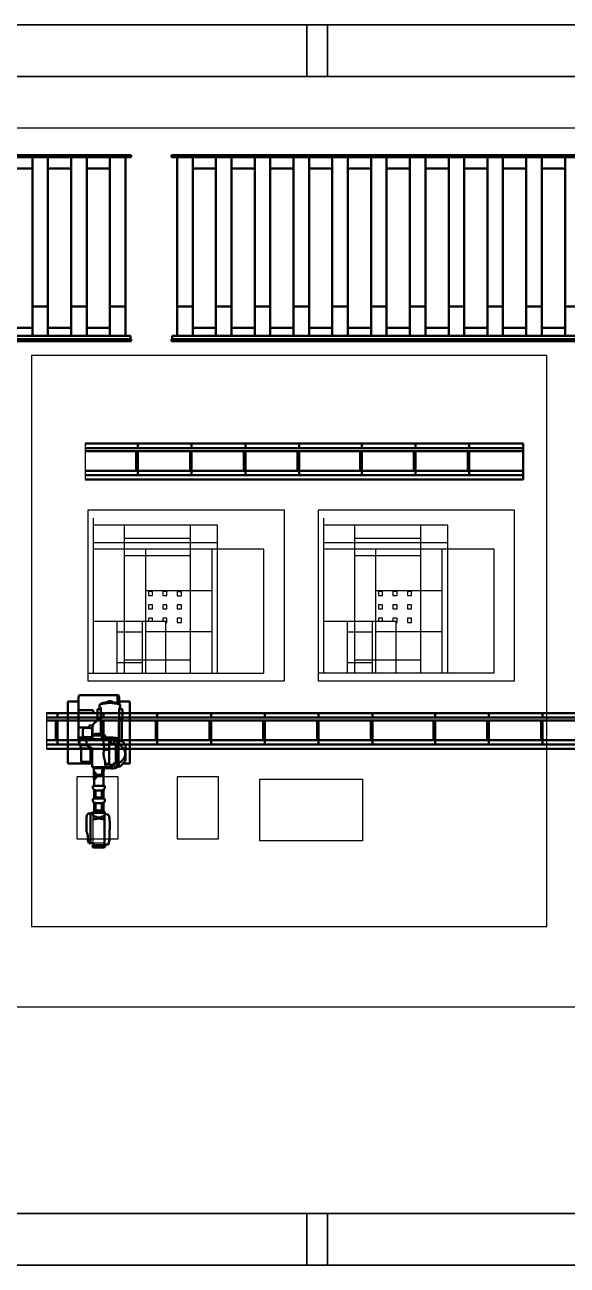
# Model space of a CAD drawing. Header units: millimetres. Extents: x 11 to 67028, y -2 to 23998.
# Drawn here: x 25172 to 35661, y -2 to 23998 of the extents above; entities that cross this region are included whole.
import ezdxf

# ---------------------------------------------------------------- set-up
doc = ezdxf.new("R2010")
doc.units = ezdxf.units.MM
doc.layers.add('cu', color=7, linetype='Continuous', lineweight=35)
doc.layers.add('图层1', color=2, linetype='Continuous', lineweight=35)

msp = doc.modelspace()

# ---------------------------------------------------------------- linework, layer by layer
at = {"color": 7, "linetype": 'Continuous', "lineweight": 50}
for p, q in [((27229, 21477), (19209, 21477)), ((27229, 21437), (19209, 21437)), ((25319, 21436), (25319, 18596)), ((25619, 18596), (25619, 21436)), ((26069, 21436), (26069, 18596)), ((26369, 18596), (26369, 21436)), ((26819, 21436), (26819, 18596)), ((27119, 18596), (27119, 21436)), ((27229, 21437), (27229, 21477)), ((36029, 21477), (28009, 21477)), ((28009, 21477), (28009, 21437)), ((36029, 21437), (28009, 21437)), ((28119, 21436), (28119, 18596)), ((28419, 18596), (28419, 21436)), ((28869, 21436), (28869, 18596)), ((29169, 18596), (29169, 21436)), ((29619, 21436), (29619, 18596)), ((29919, 18596), (29919, 21436)), ((30369, 21436), (30369, 18596)), ((30669, 18596), (30669, 21436)), ((31119, 21436), (31119, 18596)), ((31419, 18596), (31419, 21436)), ((31869, 21436), (31869, 18596)), ((32169, 18596), (32169, 21436)), ((32619, 21436), (32619, 18596)), ((32919, 18596), (32919, 21436)), ((33369, 21436), (33369, 18596)), ((33669, 18596), (33669, 21436)), ((34119, 21436), (34119, 18596)), ((34419, 18596), (34419, 21436)), ((34869, 21436), (34869, 18596)), ((35169, 18596), (35169, 21436)), ((35619, 21436), (35619, 18596)), ((25319, 21217), (24869, 21217)), ((26069, 21217), (25619, 21217)), ((26819, 21217), (26369, 21217)), ((28869, 21217), (28419, 21217)), ((29619, 21217), (29169, 21217)), ((30369, 21217), (29919, 21217)), ((31119, 21217), (30669, 21217)), ((31869, 21217), (31419, 21217)), ((32619, 21217), (32169, 21217)), ((33369, 21217), (32919, 21217)), ((34119, 21217), (33669, 21217)), ((34869, 21217), (34419, 21217)), ((35619, 21217), (35169, 21217)), ((25319, 18591), (25319, 18546)), ((25319, 18546), (25319, 18006)), ((25319, 18546), (25619, 18546)), ((25619, 18546), (25619, 18591)), ((25619, 18006), (25619, 18546)), ((26069, 18591), (26069, 18546)), ((26069, 18546), (26069, 18006)), ((26069, 18546), (26369, 18546)), ((26369, 18546), (26369, 18591)), ((26369, 18006), (26369, 18546)), ((26819, 18591), (26819, 18546)), ((26819, 18546), (26819, 18006)), ((26819, 18546), (27119, 18546)), ((27119, 18546), (27119, 18591)), ((27119, 18006), (27119, 18546)), ((28119, 18591), (28119, 18546)), ((28119, 18546), (28119, 18006)), ((28119, 18546), (28419, 18546)), ((28419, 18546), (28419, 18591)), ((28419, 18006), (28419, 18546)), ((28869, 18591), (28869, 18546)), ((28869, 18546), (28869, 18006)), ((28869, 18546), (29169, 18546)), ((29169, 18546), (29169, 18591)), ((29169, 18006), (29169, 18546)), ((29619, 18591), (29619, 18546)), ((29619, 18546), (29619, 18006)), ((29619, 18546), (29919, 18546)), ((29919, 18546), (29919, 18591)), ((29919, 18006), (29919, 18546)), ((30369, 18591), (30369, 18546)), ((30369, 18546), (30369, 18006)), ((30369, 18546), (30669, 18546)), ((30669, 18546), (30669, 18591)), ((30669, 18006), (30669, 18546)), ((31119, 18591), (31119, 18546)), ((31119, 18546), (31119, 18006)), ((31119, 18546), (31419, 18546)), ((31419, 18546), (31419, 18591)), ((31419, 18006), (31419, 18546)), ((31869, 18591), (31869, 18546)), ((31869, 18546), (31869, 18006)), ((31869, 18546), (32169, 18546)), ((32169, 18546), (32169, 18591)), ((32169, 18006), (32169, 18546)), ((32619, 18591), (32619, 18546)), ((32619, 18546), (32619, 18006)), ((32619, 18546), (32919, 18546)), ((32919, 18546), (32919, 18591)), ((32919, 18006), (32919, 18546)), ((33369, 18591), (33369, 18546)), ((33369, 18546), (33369, 18006)), ((33369, 18546), (33669, 18546)), ((33669, 18546), (33669, 18591)), ((33669, 18006), (33669, 18546)), ((34119, 18591), (34119, 18546)), ((34119, 18546), (34119, 18006)), ((34119, 18546), (34419, 18546)), ((34419, 18546), (34419, 18591)), ((34419, 18006), (34419, 18546)), ((34869, 18591), (34869, 18546)), ((34869, 18546), (34869, 18006)), ((34869, 18546), (35169, 18546)), ((35169, 18546), (35169, 18591)), ((35169, 18006), (35169, 18546)), ((35619, 18591), (35619, 18546)), ((35619, 18546), (35619, 18006)), ((35619, 18546), (35919, 18546)), ((25319, 18137), (24869, 18137)), ((26069, 18137), (25619, 18137)), ((26819, 18137), (26369, 18137)), ((28868, 18137), (28418, 18137)), ((29619, 18137), (29169, 18137)), ((30369, 18137), (29919, 18137)), ((31119, 18137), (30669, 18137)), ((31869, 18137), (31419, 18137)), ((32619, 18137), (32169, 18137)), ((32919, 18137), (33369, 18137)), ((34119, 18137), (33669, 18137)), ((34869, 18137), (34419, 18137)), ((35619, 18137), (35169, 18137)), ((27229, 17877), (19209, 17877)), ((27219, 17977), (19219, 17977)), ((27219, 17915), (19219, 17915)), ((27219, 17977), (27219, 17917)), ((27219, 17917), (27229, 17917)), ((27229, 17877), (27229, 17917)), ((28019, 17917), (28009, 17917)), ((28009, 17917), (28009, 17877)), ((36029, 17877), (28009, 17877)), ((28019, 17915), (28019, 17977)), ((36019, 17977), (28019, 17977)), ((36019, 17915), (28019, 17915)), ((34808, 15894), (26336, 15894)), ((27357, 15894), (27357, 15809)), ((28397, 15894), (28397, 15809)), ((29437, 15894), (29437, 15809)), ((30477, 15894), (30477, 15809)), ((31688, 15894), (31688, 15809)), ((32728, 15894), (32728, 15809)), ((33768, 15894), (33768, 15809)), ((34808, 15894), (34808, 15203)), ((26336, 15809), (34808, 15809)), ((26336, 15748), (34808, 15748)), ((27327, 15368), (27327, 15748)), ((27357, 15748), (27357, 15368)), ((28367, 15368), (28367, 15748)), ((28397, 15748), (28397, 15368)), ((29407, 15368), (29407, 15748)), ((29437, 15748), (29437, 15368)), ((30447, 15368), (30447, 15748)), ((30477, 15748), (30477, 15368)), ((31658, 15368), (31658, 15748)), ((31688, 15748), (31688, 15368)), ((32698, 15368), (32698, 15748)), ((32728, 15748), (32728, 15368)), ((33738, 15368), (33738, 15748)), ((33768, 15748), (33768, 15368)), ((34808, 15367), (26336, 15367)), ((27357, 15285), (27357, 15367)), ((28397, 15285), (28397, 15367)), ((29437, 15285), (29437, 15367)), ((30477, 15285), (30477, 15367)), ((31688, 15285), (31688, 15367)), ((32728, 15285), (32728, 15367)), ((33768, 15285), (33768, 15367)), ((26336, 15285), (34808, 15285)), ((34808, 15203), (26336, 15203)), ((63606, 10682), (25589, 10682)), ((25589, 10597), (63606, 10597)), ((25802, 10682), (25802, 10597)), ((26694, 10682), (26694, 10597)), ((27714, 10682), (27714, 10687)), ((27734, 10682), (27734, 10597)), ((28774, 10682), (28774, 10597)), ((29814, 10682), (29814, 10597)), ((30854, 10682), (30854, 10597)), ((31894, 10682), (31894, 10597)), ((33105, 10683), (33105, 10598)), ((34145, 10682), (34145, 10597)), ((35185, 10682), (35185, 10597)), ((25589, 10536), (63606, 10536)), ((25772, 10156), (25772, 10536)), ((25802, 10536), (25802, 10156)), ((26664, 10156), (26664, 10536)), ((26694, 10536), (26694, 10156)), ((27704, 10156), (27704, 10536)), ((27734, 10536), (27734, 10156)), ((28744, 10156), (28744, 10536)), ((28774, 10536), (28774, 10156)), ((29784, 10156), (29784, 10536)), ((29814, 10536), (29814, 10156)), ((30824, 10156), (30824, 10536)), ((30854, 10536), (30854, 10156)), ((31864, 10156), (31864, 10536)), ((31894, 10536), (31894, 10156)), ((33075, 10157), (33075, 10537)), ((33105, 10537), (33105, 10157)), ((34115, 10156), (34115, 10536)), ((34145, 10536), (34145, 10156)), ((35155, 10156), (35155, 10536)), ((35185, 10536), (35185, 10156)), ((63606, 10155), (25589, 10155)), ((25802, 10073), (25802, 10155)), ((26694, 10073), (26694, 10155)), ((27734, 10073), (27734, 10155)), ((28774, 10073), (28774, 10155)), ((29814, 10073), (29814, 10155)), ((30854, 10073), (30854, 10155)), ((31894, 10073), (31894, 10155)), ((33105, 10074), (33105, 10156)), ((34145, 10073), (34145, 10155)), ((35185, 10073), (35185, 10155)), ((25589, 10073), (63606, 10073)), ((63606, 9992), (25589, 9992))]:
    msp.add_line(p, q, dxfattribs=at)
at = {"color": 2}
for p, q in [((25303, 17599), (25303, 6550)), ((35269, 17599), (25303, 17599)), ((35269, 6550), (35269, 17599)), ((25303, 6550), (35269, 6550))]:
    msp.add_line(p, q, dxfattribs=at)
for p, q in [((26336, 15894), (26336, 15203)), ((25589, 10683), (25589, 9992)), ((26978, 9447), (26178, 9447)), ((26178, 9447), (26178, 8247)), ((26978, 8247), (26978, 9447)), ((28919, 9447), (28119, 9447)), ((28119, 9447), (28119, 8247)), ((28919, 8247), (28919, 9447)), ((29717, 8206), (29717, 9399)), ((29717, 9399), (31703, 9399)), ((31703, 9399), (31703, 8206)), ((26178, 8247), (26978, 8247)), ((28119, 8247), (28919, 8247)), ((31703, 8206), (29717, 8206))]:
    msp.add_line(p, q)
at = {"color": 7, "linetype": 'Continuous', "lineweight": 25}
for p, q in [((26391, 14605), (26391, 11305)), ((30191, 14605), (26391, 14605)), ((26501, 11455), (26501, 14455)), ((30191, 11305), (30191, 14605)), ((30842, 14605), (30842, 11305)), ((34642, 14605), (30842, 14605)), ((30952, 11455), (30952, 14455)), ((34642, 11305), (34642, 14605)), ((28901, 14317), (26501, 14317)), ((27101, 11455), (27101, 14317)), ((28371, 14317), (28371, 11455)), ((28901, 11455), (28901, 14317)), ((33352, 14317), (30952, 14317)), ((31552, 11455), (31552, 14317)), ((32822, 14317), (32822, 11455)), ((33352, 11455), (33352, 14317)), ((28901, 13978), (26501, 13978)), ((27101, 14067), (28371, 14067)), ((33352, 13978), (30952, 13978)), ((31552, 14067), (32822, 14067)), ((29797, 13855), (26501, 13855)), ((27101, 13728), (28371, 13728)), ((27511, 11455), (27511, 13855)), ((28787, 13855), (28787, 11455)), ((29797, 11455), (29797, 13855)), ((34248, 13855), (30952, 13855)), ((31552, 13728), (32822, 13728)), ((31962, 11455), (31962, 13855)), ((33238, 13855), (33238, 11455)), ((34248, 11455), (34248, 13855)), ((27511, 13055), (28787, 13055)), ((27641, 13035), (27561, 13035)), ((27561, 13035), (27561, 12955)), ((27641, 12955), (27641, 13035)), ((27841, 13035), (27841, 12955)), ((27921, 13035), (27841, 13035)), ((27921, 12955), (27921, 13035)), ((28201, 13029), (28121, 13029)), ((28121, 13029), (28121, 12949)), ((28201, 12949), (28201, 13029)), ((31962, 13055), (33238, 13055)), ((32092, 13035), (32012, 13035)), ((32012, 13035), (32012, 12955)), ((32092, 12955), (32092, 13035)), ((32292, 13035), (32292, 12955)), ((32372, 13035), (32292, 13035)), ((32372, 12955), (32372, 13035)), ((32572, 13035), (32572, 12955)), ((32652, 13035), (32572, 13035)), ((32652, 12955), (32652, 13035)), ((27561, 12955), (27641, 12955)), ((27561, 12775), (27561, 12695)), ((27641, 12775), (27561, 12775)), ((27641, 12695), (27641, 12775)), ((27841, 12955), (27921, 12955)), ((27841, 12775), (27841, 12695)), ((27921, 12775), (27841, 12775)), ((27921, 12695), (27921, 12775)), ((28121, 12949), (28201, 12949)), ((28201, 12775), (28121, 12775)), ((28121, 12775), (28121, 12695)), ((28201, 12695), (28201, 12775)), ((32012, 12955), (32092, 12955)), ((32012, 12775), (32012, 12695)), ((32092, 12775), (32012, 12775)), ((32092, 12695), (32092, 12775)), ((32292, 12955), (32372, 12955)), ((32292, 12775), (32292, 12695)), ((32372, 12775), (32292, 12775)), ((32372, 12695), (32372, 12775)), ((32572, 12955), (32652, 12955)), ((32652, 12775), (32572, 12775)), ((32572, 12775), (32572, 12695)), ((32652, 12695), (32652, 12775)), ((27561, 12695), (27641, 12695)), ((27561, 12515), (27561, 12455)), ((27641, 12515), (27561, 12515)), ((27641, 12455), (27641, 12515)), ((27841, 12695), (27921, 12695)), ((27841, 12515), (27841, 12455)), ((27921, 12515), (27841, 12515)), ((27921, 12435), (27921, 12515)), ((28121, 12695), (28201, 12695)), ((28121, 12515), (28121, 12435)), ((28201, 12515), (28121, 12515)), ((28201, 12435), (28201, 12515)), ((32012, 12695), (32092, 12695)), ((32012, 12515), (32012, 12455)), ((32092, 12515), (32012, 12515)), ((32092, 12455), (32092, 12515)), ((32292, 12695), (32372, 12695)), ((32292, 12515), (32292, 12455)), ((32372, 12515), (32292, 12515)), ((32372, 12435), (32372, 12515)), ((32572, 12695), (32652, 12695)), ((32572, 12515), (32572, 12435)), ((32652, 12515), (32572, 12515)), ((32652, 12435), (32652, 12515)), ((27901, 12455), (26501, 12455)), ((26961, 11455), (26961, 12455)), ((26961, 12255), (27441, 12255)), ((27441, 12455), (27441, 11455)), ((28787, 12255), (27511, 12255)), ((27901, 11455), (27901, 12455)), ((27901, 12435), (27921, 12435)), ((28121, 12435), (28201, 12435)), ((32352, 12455), (30952, 12455)), ((31412, 11455), (31412, 12455)), ((31412, 12255), (31892, 12255)), ((31892, 12455), (31892, 11455)), ((33238, 12255), (31962, 12255)), ((32352, 11455), (32352, 12455)), ((32352, 12435), (32372, 12435)), ((32572, 12435), (32652, 12435)), ((27441, 11655), (26961, 11655)), ((28371, 11705), (27101, 11705)), ((31892, 11655), (31412, 11655)), ((32822, 11705), (31552, 11705)), ((26391, 11455), (29797, 11455)), ((26391, 11305), (30191, 11305)), ((34248, 11455), (30842, 11455)), ((30842, 11305), (34642, 11305))]:
    msp.add_line(p, q, dxfattribs=at)
at = {"color": 6, "linetype": 'Continuous', "lineweight": 50}
for p, q in [((26003, 10904), (26208, 10904)), ((26003, 9704), (26003, 10904)), ((26218, 11024), (26208, 10977)), ((26208, 10977), (26208, 10151)), ((26218, 11024), (26243, 11030)), ((26243, 11030), (26963, 11030)), ((26618, 10818), (26620, 10845)), ((26618, 10783), (26618, 10818)), ((26761, 10895), (26775, 10904)), ((26862, 10904), (26875, 10895)), ((26963, 11030), (26989, 11024)), ((26963, 11030), (26963, 10874)), ((26998, 10977), (26989, 11024)), ((26998, 10977), (26998, 10854)), ((26998, 10904), (27203, 10904)), ((27017, 10845), (27018, 10818)), ((27018, 10818), (27018, 10783)), ((27203, 10904), (27203, 9704)), ((26243, 10740), (26218, 10746)), ((26493, 10739), (26243, 10739)), ((26493, 10697), (26493, 10739)), ((26578, 10570), (26553, 10516)), ((26578, 10758), (26578, 10570)), ((26578, 10758), (26633, 10758)), ((26638, 10574), (26578, 10574)), ((26640, 10788), (26640, 10280)), ((26998, 10772), (26998, 10654)), ((26998, 10654), (26998, 10142)), ((27058, 10574), (26998, 10574)), ((27003, 10758), (27058, 10758)), ((27048, 10547), (27058, 10574)), ((27058, 10758), (27058, 10574)), ((26418, 10401), (26215, 10399)), ((26299, 10378), (26292, 10352)), ((26292, 10256), (26292, 10352)), ((26308, 10387), (26299, 10378)), ((26334, 10394), (26308, 10387)), ((26334, 10394), (26430, 10394)), ((26427, 10441), (26418, 10431)), ((26427, 10441), (26418, 10431)), ((26418, 10431), (26418, 10401)), ((26427, 10441), (26492, 10450)), ((26474, 10448), (26427, 10441)), ((26456, 10387), (26430, 10394)), ((26465, 10378), (26456, 10387)), ((26472, 10352), (26465, 10378)), ((26472, 10352), (26472, 10256)), ((26503, 10474), (26478, 10421)), ((26478, 10178), (26478, 10421)), ((26553, 10516), (26503, 10474)), ((26991, 10507), (26991, 10204)), ((27048, 10137), (27048, 10547)), ((26208, 10151), (26220, 10105)), ((26215, 10209), (26232, 10208)), ((26220, 10105), (26229, 10089)), ((26801, 10160), (26229, 10160)), ((26229, 10078), (26229, 10160)), ((26232, 10208), (26418, 10208)), ((26245, 10178), (26785, 10178)), ((26245, 10160), (26245, 10178)), ((26292, 10256), (26299, 10230)), ((26299, 10230), (26308, 10221)), ((26308, 10221), (26334, 10214)), ((26430, 10214), (26334, 10214)), ((26367, 10160), (26367, 10078)), ((26418, 10208), (26418, 10178)), ((26430, 10214), (26456, 10221)), ((26456, 10221), (26465, 10230)), ((26465, 10230), (26472, 10256)), ((26480, 10178), (26481, 10250)), ((26481, 10250), (26527, 10280)), ((26481, 10250), (26726, 10250)), ((26527, 10280), (26680, 10280)), ((26680, 10280), (26726, 10250)), ((26726, 10250), (26727, 10178)), ((26785, 10178), (26785, 10160)), ((26786, 10084), (26803, 10084)), ((26786, 10065), (26786, 10084)), ((26801, 10160), (26801, 10084)), ((26803, 10115), (26858, 10115)), ((26803, 10084), (26803, 9682)), ((26858, 10085), (26931, 10085)), ((26902, 10142), (26884, 10138)), ((26895, 10085), (26895, 10135)), ((26918, 10173), (26918, 10151)), ((26919, 10141), (26961, 10144)), ((26931, 10085), (26931, 9704)), ((26958, 10171), (26958, 10144)), ((26961, 10144), (26961, 9647)), ((26961, 10144), (27030, 10140)), ((26990, 10201), (26976, 10180)), ((26372, 10060), (26241, 10060)), ((26246, 9997), (26246, 10060)), ((26456, 9997), (26246, 9997)), ((26261, 9743), (26261, 9997)), ((26367, 10078), (26603, 10072)), ((26388, 10044), (26372, 10060)), ((26498, 9974), (26388, 10044)), ((26441, 9997), (26441, 9743)), ((26477, 9635), (26477, 9987)), ((26706, 10067), (26706, 9973)), ((26706, 10067), (26786, 10065)), ((26983, 10034), (26983, 9754)), ((27121, 9760), (27121, 10063)), ((26477, 9704), (26003, 9704)), ((26271, 9738), (26261, 9743)), ((26431, 9738), (26271, 9738)), ((26441, 9743), (26431, 9738)), ((26477, 9804), (26441, 9804)), ((26730, 9635), (26477, 9635)), ((26491, 9622), (26491, 9635)), ((26533, 9618), (26673, 9618)), ((26673, 9618), (26664, 9486)), ((26722, 9622), (26706, 9618)), ((26722, 9635), (26722, 9622)), ((26730, 9673), (26730, 9635)), ((26808, 9648), (26730, 9649)), ((26849, 9609), (26749, 9614)), ((26808, 9682), (26880, 9685)), ((26809, 9648), (26872, 9653)), ((26886, 9611), (26849, 9609)), ((26931, 9704), (26880, 9704)), ((26890, 9704), (26890, 9656)), ((26961, 9647), (26920, 9649)), ((27020, 9650), (26961, 9647)), ((27203, 9704), (27069, 9704)), ((26505, 9394), (26505, 9584)), ((26516, 9389), (26505, 9394)), ((26514, 9388), (26505, 9392)), ((26513, 9285), (26514, 9388)), ((26553, 9441), (26553, 9486)), ((26553, 9486), (26687, 9486)), ((26693, 9486), (26694, 9285)), ((26486, 9273), (26720, 9273)), ((26486, 9222), (26486, 9273)), ((26500, 9209), (26489, 9217)), ((26510, 9197), (26500, 9209)), ((26513, 9186), (26510, 9199)), ((26513, 9028), (26513, 9201)), ((26542, 9185), (26542, 9047)), ((26542, 9185), (26664, 9185)), ((26664, 9047), (26664, 9185)), ((26693, 9028), (26693, 9201)), ((26693, 9186), (26697, 9199)), ((26707, 9209), (26696, 9197)), ((26718, 9217), (26707, 9209)), ((26720, 9273), (26720, 9222)), ((26486, 8972), (26486, 9021)), ((26500, 8959), (26489, 8967)), ((26490, 9025), (26716, 9025)), ((26510, 8947), (26500, 8959)), ((26509, 9029), (26513, 9047)), ((26513, 8778), (26513, 8951)), ((26542, 9047), (26664, 9047)), ((26542, 8935), (26542, 8797)), ((26542, 8935), (26664, 8935)), ((26664, 8797), (26664, 8935)), ((26693, 9047), (26697, 9029)), ((26693, 8778), (26693, 8951)), ((26707, 8959), (26696, 8947)), ((26718, 8967), (26707, 8959)), ((26720, 9021), (26720, 8972)), ((26395, 8738), (26442, 8741)), ((26442, 8604), (26442, 8742)), ((26442, 8742), (26471, 8742)), ((26471, 8742), (26486, 8742)), ((26486, 8771), (26720, 8771)), ((26486, 8748), (26486, 8771)), ((26567, 8748), (26493, 8748)), ((26522, 8779), (26685, 8779)), ((26542, 8797), (26664, 8797)), ((26567, 8748), (26640, 8748)), ((26603, 8641), (26603, 8658)), ((26714, 8748), (26643, 8748)), ((26713, 8138), (26713, 8695)), ((26720, 8771), (26720, 8748)), ((26720, 8748), (26724, 8722)), ((26724, 8722), (26764, 8720)), ((26764, 8720), (26774, 8720)), ((26799, 8704), (26774, 8720)), ((26799, 8691), (26799, 8704)), ((26814, 8485), (26814, 8439)), ((26442, 8161), (26407, 8163)), ((26442, 8164), (26495, 8164)), ((26502, 8129), (26502, 8165)), ((26704, 8167), (26704, 8129)), ((26478, 8100), (26490, 8103)), ((26478, 8089), (26478, 8100)), ((26478, 8089), (26728, 8089)), ((26490, 8128), (26717, 8128)), ((26490, 8103), (26490, 8128)), ((26490, 8103), (26717, 8103)), ((26703, 8079), (26503, 8079)), ((26774, 8138), (26713, 8138)), ((26717, 8128), (26717, 8103)), ((26717, 8103), (26728, 8100)), ((26728, 8100), (26728, 8089)), ((26790, 8139), (26774, 8138))]:
    msp.add_line(p, q, dxfattribs=at)
at = {"color": 6}
for p, q in [((26495, 8164), (26495, 8693)), ((26495, 8169), (26713, 8169))]:
    msp.add_line(p, q, dxfattribs=at)
msp.add_lwpolyline([(27, 22998), (65027, 22998), (65027, 21998), (27, 21998)])
at = {"color": 6, "linetype": 'Continuous', "lineweight": 50, "flags": 128}
for points in [[(26624, 10851), (26622, 10850), (26621, 10849), (26620, 10847), (26620, 10846), (26620, 10845)], [(26987, 10862), (26986, 10863), (26986, 10864), (26985, 10865), (26983, 10866), (26981, 10868), (26979, 10869), (26977, 10870), (26974, 10871), (26971, 10872), (26968, 10873), (26964, 10874), (26960, 10875), (26956, 10876), (26951, 10877), (26946, 10878), (26941, 10879), (26935, 10880), (26930, 10881), (26924, 10882), (26918, 10882), (26911, 10883), (26905, 10884), (26898, 10884), (26891, 10885), (26884, 10885), (26877, 10886), (26870, 10886), (26862, 10887), (26855, 10887), (26847, 10887), (26840, 10887), (26832, 10887), (26824, 10887), (26816, 10887), (26809, 10887), (26801, 10887), (26793, 10887), (26786, 10887), (26778, 10887), (26771, 10886), (26763, 10886), (26756, 10886), (26749, 10885), (26742, 10885), (26735, 10884), (26729, 10883), (26722, 10883), (26716, 10882), (26710, 10881), (26704, 10880), (26699, 10880), (26693, 10879), (26688, 10878), (26683, 10877), (26679, 10876), (26675, 10875), (26671, 10874), (26667, 10873), (26664, 10872), (26661, 10870), (26658, 10869), (26656, 10868), (26654, 10867), (26653, 10866), (26651, 10865), (26651, 10863), (26650, 10862), (26650, 10862)], [(26862, 10904), (26861, 10905), (26860, 10905), (26858, 10906), (26856, 10906), (26854, 10907), (26851, 10907), (26848, 10908), (26845, 10908), (26842, 10908), (26838, 10909), (26835, 10909), (26831, 10909), (26827, 10909), (26823, 10909), (26819, 10910), (26815, 10910), (26811, 10909), (26807, 10909), (26804, 10909), (26800, 10909), (26796, 10909), (26793, 10908), (26790, 10908), (26787, 10908), (26784, 10907), (26782, 10907), (26780, 10906), (26778, 10906), (26776, 10905), (26775, 10904), (26775, 10904)], [(26858, 10876), (26849, 10876), (26840, 10876), (26831, 10876), (26823, 10876), (26814, 10876), (26805, 10876), (26796, 10876), (26788, 10876), (26779, 10876)], [(26622, 10789), (26621, 10788), (26620, 10786), (26619, 10785), (26618, 10784), (26618, 10782), (26619, 10781), (26620, 10779), (26621, 10778), (26622, 10777)], [(27014, 10777), (27016, 10778), (27017, 10779), (27018, 10781), (27018, 10782), (27018, 10784), (27018, 10785), (27017, 10786), (27016, 10788), (27014, 10789)], [(26726, 10203), (26729, 10203), (26735, 10204), (26741, 10205), (26748, 10205), (26755, 10206), (26762, 10206), (26769, 10206), (26776, 10207), (26783, 10207), (26790, 10207), (26798, 10208), (26805, 10208), (26813, 10208), (26820, 10208), (26828, 10208), (26835, 10208), (26843, 10207), (26850, 10207), (26857, 10207), (26864, 10207), (26871, 10206), (26878, 10206), (26885, 10205), (26892, 10205), (26899, 10204), (26905, 10204), (26911, 10203), (26917, 10202), (26923, 10202), (26928, 10201), (26933, 10200), (26938, 10199), (26943, 10198), (26948, 10197), (26952, 10196), (26956, 10195), (26959, 10194), (26962, 10193), (26965, 10192), (26968, 10191), (26970, 10190), (26972, 10189), (26974, 10188), (26975, 10186), (26976, 10185), (26976, 10184), (26977, 10183)], [(26785, 10166), (26786, 10166), (26792, 10166), (26798, 10166), (26804, 10166), (26809, 10167), (26815, 10167), (26821, 10167), (26827, 10167), (26833, 10166), (26839, 10166), (26845, 10166), (26850, 10166), (26856, 10165), (26861, 10165), (26867, 10165), (26872, 10164), (26877, 10164), (26881, 10163), (26886, 10162), (26890, 10162), (26894, 10161), (26898, 10160), (26901, 10160), (26904, 10159), (26907, 10158), (26910, 10157), (26912, 10156), (26914, 10155), (26916, 10155), (26917, 10154), (26918, 10153), (26918, 10152), (26918, 10151), (26918, 10150), (26918, 10149), (26917, 10148), (26916, 10147), (26914, 10146), (26912, 10145), (26910, 10145), (26907, 10144), (26904, 10143), (26902, 10142)], [(26977, 10183), (26976, 10182), (26976, 10181), (26975, 10179), (26974, 10178), (26972, 10177), (26970, 10176), (26968, 10175), (26965, 10174), (26962, 10173), (26959, 10172), (26956, 10171), (26952, 10170), (26948, 10169), (26943, 10168), (26938, 10167), (26933, 10166), (26928, 10165), (26923, 10164), (26918, 10164)], [(26508, 9617), (26508, 9617), (26508, 9618)], [(26508, 9618), (26508, 9618), (26508, 9618), (26508, 9618), (26508, 9618), (26508, 9618), (26508, 9618), (26508, 9618), (26508, 9618)], [(26725, 9702), (26769, 9702), (26803, 9702)], [(26492, 8748), (26490, 8748), (26489, 8748), (26488, 8748), (26487, 8748), (26486, 8748), (26486, 8748)], [(26493, 8696), (26494, 8702), (26494, 8707)], [(26643, 8748), (26642, 8748), (26642, 8748), (26642, 8748), (26641, 8748), (26641, 8748), (26641, 8748), (26640, 8748), (26640, 8748)], [(26712, 8707), (26713, 8701), (26714, 8696)], [(26714, 8748), (26714, 8748), (26714, 8748), (26714, 8748), (26714, 8748), (26714, 8748), (26714, 8748), (26714, 8748), (26714, 8748)], [(26714, 8748), (26716, 8748), (26718, 8748), (26719, 8748), (26720, 8748), (26720, 8748), (26720, 8748)]]:
    msp.add_lwpolyline(points, dxfattribs=at)
msp.add_lwpolyline([(65027, 998), (11, 998), (11, 4998), (65027, 4998)], close=True)
at = {"color": 6, "linetype": 'Continuous', "lineweight": 50}
for centre, radius, start, end in [((26760, 10473), 397, 95.3607, 102.4835), ((26877, 10473), 397, 77.5165, 84.6393), ((27008, 10844), 8.5, 8.6709, 58.1482), ((26603, 10864), 200, 236.633, 262.8192), ((26986, 10204), 5.32, 322.8879, 357.9609), ((26509, 9604), 13.6, 89.1573, 90.8089), ((26698, 9604), 13.6, 89.1913, 90.8425), ((26501, 9285), 12, 270, 0), ((26706, 9285), 12, 180, 270), ((26516, 8634), 160, 139.4459, 143.0645), ((26329, 8584), 484, 0.9252, 12.769), ((20235, 8485), 6579, 0, 0.9252), ((27368, 8438), 1000, 191.537, 195.9341), ((26473, 8261), 337, 342.2419, 356.9072), ((25906, 8304), 900, 349.4384, 350.6647)]:
    msp.add_arc(centre, radius, start, end, dxfattribs=at)
at = {"color": 6, "linetype": 'Continuous', "lineweight": 50, "extrusion": (0, 0, -1)}
for centre, major_axis, ratio, start_param, end_param in [((26968, 10531), (-10.4, -33.8), 0.93992, 4.820204, 5.187912), ((27013, 8154), (0, -2002), 0.402425, 2.994517, 3.02435), ((26603, 10068), (126, -3), 0.026168, 4.724061, 5.657644), ((26603, 9875), (2, -622), 0.203385, 4.945838, 4.996162), ((26813, 7658), (0, -2007), 0.41212, 3.235588, 3.262266), ((26529, 9576), (-14.2, -23.5), 0.566916, 0.112601, 0.513855), ((26522, 9563), (-7.1, -10.8), 0.961657, 0.103198, 0.151299), ((26381, 8591), (113, 102), 0.819867, 6.262497, 6.44431), ((26826, 8591), (113, -102), 0.819867, 2.980468, 3.162281), ((26908, 8712), (197, -7), 0.03476, 3.309456, 3.431134), ((26604, 8726), (120, -4), 0.034878, 6.277033, 6.573812)]:
    msp.add_ellipse(centre, major_axis=major_axis, ratio=ratio, start_param=start_param, end_param=end_param, dxfattribs=at)
at = {"color": 6, "linetype": 'Continuous', "lineweight": 50}
for points, knots in [([(26674, 10860), (26665, 10859), (26648, 10856), (26631, 10853), (26624, 10851)], [0, 0, 0, 0, 0.560115, 1, 1, 1, 1]), ([(26779, 10876), (26769, 10874), (26750, 10872), (26731, 10869), (26723, 10868)], [0, 0, 0, 0, 0.559883, 1, 1, 1, 1]), ([(26914, 10868), (26903, 10869), (26885, 10872), (26866, 10875), (26858, 10876)], [0, 0, 0, 0, 0.560115, 1, 1, 1, 1]), ([(27013, 10851), (27003, 10853), (26987, 10856), (26970, 10859), (26963, 10860)], [0, 0, 0, 0, 0.559883, 1, 1, 1, 1]), ([(26639, 10772), (26637, 10773), (26631, 10774), (26626, 10776), (26622, 10777)], [0, 0, 0, 0, 0.369829, 1, 1, 1, 1]), ([(27014, 10777), (27012, 10776), (27008, 10775), (27002, 10773), (26999, 10772), (26998, 10772)], [0, 0, 0, 0, 0.404727, 0.795263, 1, 1, 1, 1]), ([(26983, 10034), (26983, 10039), (26983, 10048), (26984, 10059), (26984, 10069), (26985, 10077), (26985, 10086), (26987, 10096), (26988, 10104), (26990, 10111), (26992, 10116), (26995, 10122), (26998, 10127), (27002, 10132), (27007, 10136), (27013, 10138), (27019, 10140), (27027, 10140), (27034, 10140), (27040, 10139), (27043, 10138)], [0, 0, 0, 0, 0.062635, 0.125269, 0.168182, 0.21113, 0.254041, 0.316713, 0.379382, 0.422497, 0.465651, 0.508765, 0.56841, 0.628056, 0.689462, 0.750871, 0.812389, 0.873912, 0.936953, 1, 1, 1, 1]), ([(27043, 10138), (27046, 10138), (27052, 10136), (27058, 10135), (27061, 10134)], [0, 0, 0, 0, 0.499518, 1, 1, 1, 1]), ([(27061, 10134), (27064, 10131), (27069, 10124), (27078, 10114), (27086, 10104), (27096, 10092), (27108, 10078), (27117, 10068), (27121, 10063)], [0, 0, 0, 0, 0.1462269, 0.2924617, 0.4392498, 0.5860398, 0.7928797, 1, 1, 1, 1]), ([(26706, 9973), (26705, 9969), (26703, 9961), (26700, 9948), (26698, 9935), (26697, 9923), (26696, 9910), (26695, 9898), (26695, 9885), (26696, 9872), (26697, 9859), (26699, 9847), (26702, 9834), (26704, 9822), (26707, 9810), (26710, 9797), (26714, 9785), (26718, 9771), (26721, 9758), (26724, 9744), (26726, 9736), (26727, 9732)], [0, 0, 0, 0, 0.052581, 0.103648, 0.153369, 0.201928, 0.249523, 0.298521, 0.347454, 0.396243, 0.445463, 0.495768, 0.544954, 0.595573, 0.646337, 0.696789, 0.748283, 0.811361, 0.874893, 0.937786, 1, 1, 1, 1]), ([(26706, 9973), (26715, 9973), (26734, 9972), (26766, 9970), (26789, 9968), (26803, 9968)], [0, 0, 0, 0, 0.2870142, 0.5685728, 1, 1, 1, 1]), ([(26983, 10034), (26983, 10035), (26981, 10036), (26979, 10038), (26976, 10041), (26972, 10044), (26969, 10047), (26966, 10050), (26964, 10052), (26962, 10054), (26961, 10054)], [0, 0, 0, 0, 0.088331, 0.201931, 0.340827, 0.50505, 0.65617, 0.78905, 0.903666, 1, 1, 1, 1]), ([(26983, 9754), (26983, 9752), (26983, 9747), (26984, 9740), (26985, 9735), (26987, 9730), (26989, 9727), (26991, 9724), (26994, 9722), (26998, 9722), (27002, 9722), (27006, 9724), (27012, 9726), (27017, 9729), (27023, 9734), (27030, 9739), (27037, 9745), (27045, 9753), (27053, 9761), (27061, 9770), (27068, 9779), (27074, 9787), (27080, 9796), (27086, 9805), (27092, 9816), (27098, 9828), (27103, 9839), (27106, 9849), (27109, 9858), (27111, 9868), (27113, 9878), (27114, 9888), (27114, 9898), (27113, 9908), (27112, 9918), (27110, 9927), (27108, 9936), (27105, 9944), (27102, 9952), (27098, 9961), (27094, 9969), (27089, 9978), (27083, 9989), (27076, 9999), (27069, 10008), (27063, 10016), (27056, 10024), (27050, 10031), (27043, 10037), (27037, 10043), (27031, 10049), (27025, 10053), (27020, 10057), (27014, 10061), (27009, 10063), (27005, 10065), (27000, 10066), (26996, 10066), (26993, 10065), (26990, 10063), (26987, 10060), (26986, 10056), (26984, 10051), (26984, 10045), (26983, 10039), (26983, 10036), (26983, 10034)], [0, 0, 0, 0, 0.0165077, 0.0330149, 0.0499988, 0.0669824, 0.0834927, 0.1000033, 0.1169902, 0.133978, 0.1506026, 0.1672282, 0.1842506, 0.2012742, 0.2196705, 0.2380681, 0.2568561, 0.2756451, 0.2971781, 0.3187115, 0.3334122, 0.3481226, 0.362822, 0.3795805, 0.396337, 0.4134703, 0.4305988, 0.4427743, 0.454948, 0.4674336, 0.4799173, 0.4921176, 0.5043173, 0.5169612, 0.5296065, 0.5406327, 0.5516601, 0.5629133, 0.5741678, 0.5863357, 0.5985158, 0.6106873, 0.6294422, 0.6481996, 0.663862, 0.679537, 0.6952003, 0.7113176, 0.7274479, 0.743564, 0.7591627, 0.7747748, 0.7903712, 0.8065696, 0.8227864, 0.8389814, 0.8559966, 0.8730107, 0.890507, 0.9080025, 0.9250289, 0.9420551, 0.959618, 0.9771812, 0.9885722, 1, 1, 1, 1]), ([(26508, 9618), (26505, 9619), (26499, 9620), (26494, 9621), (26491, 9622)], [0, 0, 0, 0, 0.542716, 1, 1, 1, 1]), ([(26506, 9610), (26506, 9610), (26507, 9610), (26507, 9611), (26508, 9613), (26508, 9614), (26508, 9615), (26508, 9616), (26508, 9617)], [0, 0, 0, 0, 0.249948, 0.499416, 0.629369, 0.749611, 0.8764, 1, 1, 1, 1]), ([(26507, 9572), (26507, 9573), (26507, 9576), (26507, 9582), (26507, 9587), (26507, 9592), (26507, 9596), (26506, 9610)], [0, 0, 0, 0, 0.187276, 0.391951, 0.593713, 0.789604, 1, 1, 1, 1]), ([(26533, 9618), (26531, 9618), (26526, 9618), (26519, 9618), (26513, 9618), (26510, 9618), (26509, 9618)], [0, 0, 0, 0, 0.247924, 0.50004, 0.745983, 1, 1, 1, 1]), ([(26673, 9618), (26676, 9618), (26681, 9618), (26687, 9618), (26693, 9618), (26696, 9618), (26698, 9618)], [0, 0, 0, 0, 0.2480416, 0.5002004, 0.7461112, 1, 1, 1, 1]), ([(26693, 9486), (26694, 9500), (26696, 9530), (26697, 9574), (26698, 9603), (26698, 9618)], [0, 0, 0, 0, 0.333176, 0.666526, 1, 1, 1, 1]), ([(26706, 9618), (26706, 9618), (26706, 9618), (26705, 9618), (26704, 9618), (26702, 9618), (26699, 9618), (26698, 9618)], [0, 0, 0, 0, 0.000044, 0.245409, 0.4937644, 0.7452476, 1, 1, 1, 1]), ([(26724, 9620), (26724, 9620), (26726, 9619), (26729, 9618), (26732, 9617), (26736, 9616), (26740, 9615), (26744, 9614), (26748, 9614), (26749, 9614)], [0, 0, 0, 0, 0.092322, 0.233806, 0.367131, 0.52348, 0.682927, 0.836363, 1, 1, 1, 1]), ([(26725, 9702), (26726, 9700), (26727, 9697), (26728, 9693), (26728, 9689), (26729, 9685), (26729, 9681), (26730, 9677), (26730, 9674), (26730, 9673)], [0, 0, 0, 0, 0.146454, 0.291016, 0.433734, 0.574661, 0.71385, 0.851357, 1, 1, 1, 1]), ([(26939, 9624), (26936, 9623), (26929, 9619), (26917, 9616), (26905, 9613), (26897, 9612), (26893, 9611)], [0, 0, 0, 0, 0.251432, 0.501853, 0.751356, 1, 1, 1, 1]), ([(26994, 9648), (26992, 9648), (26987, 9646), (26980, 9642), (26971, 9638), (26961, 9634), (26951, 9629), (26943, 9626), (26939, 9624)], [0, 0, 0, 0, 0.1474137, 0.320278, 0.4899629, 0.6596867, 0.8296383, 1, 1, 1, 1]), ([(26961, 9734), (26962, 9734), (26963, 9735), (26965, 9737), (26968, 9740), (26971, 9742), (26974, 9746), (26977, 9749), (26981, 9752), (26982, 9754), (26983, 9754)], [0, 0, 0, 0, 0.074121, 0.169449, 0.285967, 0.423652, 0.569919, 0.736934, 0.880284, 1, 1, 1, 1]), ([(27022, 9650), (27020, 9651), (27016, 9651), (27010, 9653), (27004, 9657), (27000, 9661), (26996, 9666), (26992, 9673), (26990, 9681), (26987, 9689), (26986, 9699), (26985, 9709), (26984, 9720), (26984, 9732), (26983, 9743), (26983, 9751), (26983, 9754)], [0, 0, 0, 0, 0.072539, 0.145072, 0.219622, 0.294168, 0.366755, 0.439343, 0.514168, 0.588995, 0.659698, 0.730404, 0.802962, 0.875523, 0.937623, 1, 1, 1, 1]), ([(27022, 9650), (27021, 9650), (27021, 9650), (27020, 9650), (27020, 9650)], [0, 0, 0, 0, 0.819467, 1, 1, 1, 1]), ([(27121, 9760), (27117, 9756), (27109, 9747), (27098, 9735), (27086, 9723), (27075, 9711), (27064, 9699), (27054, 9688), (27044, 9677), (27036, 9667), (27028, 9658), (27024, 9653), (27022, 9650)], [0, 0, 0, 0, 0.1037168, 0.2075061, 0.311287, 0.4149924, 0.5214327, 0.6279751, 0.7345037, 0.8409252, 0.9204098, 1, 1, 1, 1]), ([(26507, 9572), (26507, 9569), (26508, 9565), (26509, 9561), (26510, 9559)], [0, 0, 0, 0, 0.560569, 1, 1, 1, 1]), ([(26540, 9521), (26539, 9523), (26537, 9526), (26535, 9530), (26533, 9533), (26531, 9535), (26530, 9537), (26528, 9539), (26526, 9542), (26523, 9544), (26521, 9546), (26518, 9549), (26516, 9551), (26514, 9552), (26514, 9553)], [0, 0, 0, 0, 0.110876, 0.240067, 0.296279, 0.359785, 0.411793, 0.479905, 0.573257, 0.647534, 0.729822, 0.8261, 0.916096, 1, 1, 1, 1]), ([(26514, 9388), (26514, 9388), (26514, 9388), (26515, 9389), (26516, 9389)], [0, 0, 0, 0, 0.496838, 1, 1, 1, 1]), ([(26516, 9389), (26516, 9389), (26516, 9390), (26518, 9391), (26519, 9392), (26521, 9394), (26523, 9396), (26526, 9399), (26529, 9403), (26533, 9407), (26536, 9410), (26538, 9413), (26541, 9416), (26543, 9420), (26545, 9422), (26547, 9425), (26548, 9427), (26550, 9429), (26550, 9431), (26551, 9432), (26552, 9434), (26553, 9436), (26553, 9438), (26553, 9440), (26553, 9441)], [0, 0, 0, 0, 0.051152, 0.103097, 0.15602, 0.210099, 0.265498, 0.349448, 0.435881, 0.525196, 0.576579, 0.627473, 0.678683, 0.728405, 0.775365, 0.806888, 0.836196, 0.863347, 0.888418, 0.907507, 0.925527, 0.942561, 0.972062, 1, 1, 1, 1]), ([(26553, 9486), (26552, 9488), (26550, 9493), (26547, 9500), (26544, 9508), (26543, 9513), (26542, 9516)], [0, 0, 0, 0, 0.229905, 0.497733, 0.736082, 1, 1, 1, 1]), ([(26687, 9486), (26688, 9486), (26690, 9486), (26692, 9486), (26693, 9486), (26693, 9486), (26693, 9486)], [0, 0, 0, 0, 0.305134, 0.610238, 0.850152, 1, 1, 1, 1]), ([(26694, 9489), (26694, 9489), (26694, 9488), (26693, 9488), (26693, 9488)], [0, 0, 0, 0, 0.6462435, 1, 1, 1, 1]), ([(26513, 9197), (26513, 9197), (26512, 9198), (26511, 9199), (26510, 9199)], [0, 0, 0, 0, 0.551908, 1, 1, 1, 1]), ([(26513, 9201), (26514, 9201), (26516, 9200), (26518, 9200), (26518, 9200)], [0, 0, 0, 0, 0.562038, 1, 1, 1, 1]), ([(26518, 9200), (26520, 9200), (26522, 9198), (26525, 9197), (26526, 9197)], [0, 0, 0, 0, 0.569836, 1, 1, 1, 1]), ([(26526, 9197), (26527, 9196), (26529, 9193), (26532, 9190), (26535, 9187), (26539, 9186), (26541, 9185), (26542, 9185)], [0, 0, 0, 0, 0.225323, 0.427992, 0.61196, 0.811118, 1, 1, 1, 1]), ([(26664, 9185), (26665, 9185), (26668, 9185), (26671, 9187), (26674, 9189), (26678, 9192), (26680, 9195), (26681, 9197)], [0, 0, 0, 0, 0.159927, 0.326175, 0.504541, 0.737001, 1, 1, 1, 1]), ([(26681, 9197), (26682, 9198), (26685, 9199), (26687, 9200), (26688, 9200)], [0, 0, 0, 0, 0.549992, 1, 1, 1, 1]), ([(26688, 9200), (26689, 9200), (26691, 9200), (26693, 9201), (26693, 9201)], [0, 0, 0, 0, 0.557724, 1, 1, 1, 1]), ([(26697, 9199), (26696, 9198), (26695, 9198), (26694, 9197), (26693, 9197)], [0, 0, 0, 0, 0.567876, 1, 1, 1, 1]), ([(26513, 9028), (26514, 9028), (26516, 9028), (26518, 9028), (26518, 9028)], [0, 0, 0, 0, 0.561222, 1, 1, 1, 1]), ([(26513, 8951), (26514, 8951), (26516, 8950), (26518, 8950), (26518, 8950)], [0, 0, 0, 0, 0.562038, 1, 1, 1, 1]), ([(26518, 9028), (26519, 9028), (26520, 9028), (26522, 9029), (26522, 9029)], [0, 0, 0, 0, 0.563536, 1, 1, 1, 1]), ([(26518, 8950), (26520, 8950), (26522, 8948), (26525, 8947), (26526, 8947)], [0, 0, 0, 0, 0.569836, 1, 1, 1, 1]), ([(26522, 9029), (26523, 9030), (26525, 9034), (26528, 9038), (26531, 9041), (26533, 9044), (26536, 9046), (26539, 9047), (26541, 9047), (26542, 9047)], [0, 0, 0, 0, 0.183885, 0.349529, 0.498868, 0.634126, 0.763587, 0.884126, 1, 1, 1, 1]), ([(26526, 8947), (26527, 8946), (26529, 8943), (26532, 8940), (26535, 8937), (26539, 8936), (26541, 8935), (26542, 8935)], [0, 0, 0, 0, 0.225323, 0.427992, 0.61196, 0.811118, 1, 1, 1, 1]), ([(26685, 9029), (26684, 9030), (26682, 9034), (26679, 9038), (26676, 9041), (26673, 9044), (26670, 9046), (26667, 9047), (26665, 9047), (26664, 9047)], [0, 0, 0, 0, 0.183885, 0.349529, 0.498868, 0.634126, 0.763587, 0.884126, 1, 1, 1, 1]), ([(26664, 8935), (26665, 8935), (26668, 8935), (26671, 8937), (26674, 8939), (26678, 8942), (26680, 8945), (26681, 8947)], [0, 0, 0, 0, 0.159927, 0.326175, 0.504541, 0.737001, 1, 1, 1, 1]), ([(26681, 8947), (26682, 8948), (26685, 8949), (26687, 8950), (26688, 8950)], [0, 0, 0, 0, 0.549992, 1, 1, 1, 1]), ([(26685, 9029), (26685, 9029), (26687, 9028), (26688, 9028), (26688, 9028)], [0, 0, 0, 0, 0.556436, 1, 1, 1, 1]), ([(26688, 9028), (26689, 9028), (26691, 9028), (26693, 9028), (26693, 9028)], [0, 0, 0, 0, 0.558657, 1, 1, 1, 1]), ([(26688, 8950), (26689, 8950), (26691, 8950), (26693, 8951), (26693, 8951)], [0, 0, 0, 0, 0.557724, 1, 1, 1, 1]), ([(26368, 8670), (26368, 8672), (26368, 8675), (26369, 8680), (26369, 8684), (26370, 8687), (26370, 8690), (26371, 8694), (26372, 8699), (26374, 8704), (26376, 8710), (26380, 8716), (26383, 8723), (26387, 8728), (26388, 8730)], [0, 0, 0, 0, 0.082511, 0.154324, 0.215169, 0.264862, 0.311153, 0.370274, 0.442747, 0.528547, 0.627544, 0.739467, 0.863853, 1, 1, 1, 1]), ([(26368, 8635), (26368, 8637), (26368, 8640), (26368, 8644), (26368, 8648), (26368, 8652), (26368, 8656), (26368, 8660), (26368, 8663), (26368, 8666), (26368, 8669), (26368, 8670), (26368, 8670), (26368, 8670)], [0, 0, 0, 0, 0.0627712, 0.125576, 0.188446, 0.2513918, 0.3348722, 0.4182936, 0.5019343, 0.6264019, 0.7516212, 0.8759756, 1, 1, 1, 1]), ([(26486, 8742), (26486, 8742), (26486, 8742), (26486, 8741), (26487, 8740), (26487, 8738), (26488, 8735), (26489, 8733), (26489, 8732)], [0, 0, 0, 0, 0.161208, 0.325716, 0.493762, 0.660298, 0.826554, 1, 1, 1, 1]), ([(26489, 8732), (26489, 8732), (26490, 8732), (26490, 8731), (26490, 8731)], [0, 0, 0, 0, 0.560171, 1, 1, 1, 1]), ([(26490, 8731), (26490, 8730), (26491, 8728), (26491, 8726), (26492, 8724), (26492, 8723), (26493, 8722)], [0, 0, 0, 0, 0.2637134, 0.4980042, 0.7575369, 1, 1, 1, 1]), ([(26495, 8716), (26495, 8718), (26496, 8721), (26495, 8726), (26495, 8731), (26495, 8736), (26494, 8742), (26493, 8746), (26493, 8748)], [0, 0, 0, 0, 0.164666, 0.330247, 0.498564, 0.662716, 0.82754, 1, 1, 1, 1]), ([(26493, 8722), (26493, 8721), (26493, 8720), (26494, 8717), (26494, 8714), (26494, 8710), (26494, 8706), (26494, 8702), (26493, 8699), (26493, 8698)], [0, 0, 0, 0, 0.133501, 0.269104, 0.406962, 0.547219, 0.723453, 0.906582, 1, 1, 1, 1]), ([(26494, 8707), (26495, 8709), (26495, 8712), (26495, 8715), (26495, 8716)], [0, 0, 0, 0, 0.503059, 1, 1, 1, 1]), ([(26603, 8641), (26597, 8640), (26585, 8638), (26571, 8636), (26561, 8635), (26555, 8634), (26548, 8632), (26539, 8631), (26528, 8629), (26516, 8626), (26504, 8624), (26497, 8622), (26495, 8622)], [0, 0, 0, 0, 0.169464, 0.326557, 0.384891, 0.441318, 0.495842, 0.565968, 0.686011, 0.798344, 0.902996, 1, 1, 1, 1]), ([(26506, 8677), (26509, 8678), (26514, 8678), (26522, 8678), (26529, 8678), (26538, 8677), (26547, 8675), (26557, 8672), (26563, 8669), (26566, 8667)], [0, 0, 0, 0, 0.121834, 0.2438292, 0.3693671, 0.4940204, 0.6644982, 0.833428, 1, 1, 1, 1]), ([(26518, 8778), (26519, 8778), (26520, 8778), (26522, 8779), (26522, 8779)], [0, 0, 0, 0, 0.563536, 1, 1, 1, 1]), ([(26522, 8779), (26523, 8780), (26525, 8784), (26528, 8788), (26531, 8791), (26533, 8794), (26536, 8796), (26539, 8797), (26541, 8797), (26542, 8797)], [0, 0, 0, 0, 0.183885, 0.349529, 0.498868, 0.634126, 0.763587, 0.884126, 1, 1, 1, 1]), ([(26603, 8658), (26602, 8658), (26600, 8658), (26597, 8658), (26593, 8658), (26590, 8658), (26587, 8659), (26583, 8660), (26579, 8661), (26575, 8663), (26570, 8665), (26567, 8667), (26566, 8667)], [0, 0, 0, 0, 0.085222, 0.170357, 0.255789, 0.335629, 0.41791, 0.502884, 0.621542, 0.749095, 0.869305, 1, 1, 1, 1]), ([(26603, 8658), (26604, 8658), (26607, 8658), (26610, 8658), (26613, 8658), (26617, 8658), (26620, 8659), (26624, 8660), (26629, 8662), (26635, 8664), (26639, 8666), (26641, 8667)], [0, 0, 0, 0, 0.08534, 0.17044, 0.255807, 0.336101, 0.418353, 0.502918, 0.656757, 0.822057, 1, 1, 1, 1]), ([(26713, 8621), (26710, 8622), (26703, 8624), (26692, 8626), (26682, 8628), (26674, 8630), (26666, 8631), (26659, 8632), (26649, 8634), (26637, 8636), (26621, 8639), (26609, 8640), (26603, 8641)], [0, 0, 0, 0, 0.091938, 0.190868, 0.296821, 0.362557, 0.430744, 0.501388, 0.556251, 0.693383, 0.841296, 1, 1, 1, 1]), ([(26641, 8667), (26643, 8668), (26647, 8671), (26654, 8673), (26662, 8675), (26670, 8677), (26680, 8678), (26690, 8678), (26697, 8678), (26700, 8677)], [0, 0, 0, 0, 0.1246878, 0.2514262, 0.3779438, 0.5061596, 0.6724709, 0.8376343, 1, 1, 1, 1]), ([(26685, 8779), (26684, 8780), (26682, 8784), (26679, 8788), (26676, 8791), (26673, 8794), (26670, 8796), (26667, 8797), (26665, 8797), (26664, 8797)], [0, 0, 0, 0, 0.183885, 0.349529, 0.498868, 0.634126, 0.763587, 0.884126, 1, 1, 1, 1]), ([(26685, 8779), (26685, 8779), (26687, 8778), (26688, 8778), (26688, 8778)], [0, 0, 0, 0, 0.556436, 1, 1, 1, 1]), ([(26714, 8748), (26713, 8746), (26713, 8742), (26712, 8736), (26711, 8731), (26711, 8726), (26711, 8721), (26711, 8718), (26711, 8716)], [0, 0, 0, 0, 0.172462, 0.337288, 0.501436, 0.66975, 0.835333, 1, 1, 1, 1]), ([(26711, 8716), (26711, 8715), (26712, 8712), (26712, 8709), (26712, 8707)], [0, 0, 0, 0, 0.503122, 1, 1, 1, 1]), ([(26714, 8698), (26713, 8699), (26713, 8702), (26713, 8707), (26712, 8712), (26713, 8716), (26713, 8719), (26713, 8720)], [0, 0, 0, 0, 0.115287, 0.329941, 0.550321, 0.778226, 1, 1, 1, 1]), ([(26368, 8386), (26368, 8388), (26368, 8392), (26368, 8398), (26368, 8405), (26368, 8412), (26368, 8419), (26368, 8429), (26368, 8443), (26368, 8462), (26368, 8481), (26368, 8502), (26368, 8525), (26368, 8551), (26368, 8579), (26368, 8607), (26368, 8626), (26368, 8635)], [0, 0, 0, 0, 0.029327, 0.058786, 0.088125, 0.117378, 0.146629, 0.175919, 0.245071, 0.314048, 0.396099, 0.478231, 0.560456, 0.670365, 0.780158, 0.889988, 1, 1, 1, 1]), ([(26442, 8164), (26442, 8165), (26442, 8167), (26442, 8170), (26442, 8175), (26442, 8180), (26442, 8186), (26442, 8192), (26442, 8199), (26442, 8209), (26442, 8220), (26442, 8235), (26442, 8250), (26442, 8266), (26442, 8283), (26442, 8297), (26442, 8310), (26442, 8320), (26442, 8330), (26442, 8342), (26442, 8356), (26442, 8372), (26442, 8388), (26442, 8401), (26442, 8410), (26442, 8416), (26442, 8423), (26442, 8430), (26442, 8438), (26442, 8447), (26442, 8456), (26442, 8466), (26442, 8479), (26442, 8498), (26442, 8515), (26442, 8527), (26442, 8533), (26442, 8540), (26442, 8546), (26442, 8552), (26442, 8558), (26442, 8564), (26442, 8571), (26442, 8577), (26442, 8583), (26442, 8590), (26442, 8597), (26442, 8602), (26442, 8604)], [0, 0, 0, 0, 0.017449, 0.034942, 0.052521, 0.070187, 0.087927, 0.105806, 0.123608, 0.141078, 0.176389, 0.210096, 0.242413, 0.281865, 0.319994, 0.357362, 0.379346, 0.401386, 0.423376, 0.445289, 0.476921, 0.509588, 0.54443, 0.579282, 0.591343, 0.603903, 0.617479, 0.632583, 0.649731, 0.668628, 0.68854, 0.708299, 0.727443, 0.776065, 0.824147, 0.836914, 0.850087, 0.863786, 0.877563, 0.890661, 0.902323, 0.916395, 0.929157, 0.942538, 0.955602, 0.968985, 0.984023, 1, 1, 1, 1]), ([(26813, 8434), (26813, 8433), (26813, 8433), (26813, 8432), (26813, 8431), (26813, 8429), (26813, 8427), (26813, 8423), (26812, 8418), (26812, 8411), (26811, 8405), (26811, 8400), (26811, 8398), (26811, 8396), (26811, 8393), (26811, 8391), (26811, 8389), (26811, 8388)], [0, 0, 0, 0, 0.037188, 0.067031, 0.107691, 0.153145, 0.206494, 0.324406, 0.442974, 0.597101, 0.754188, 0.795579, 0.836077, 0.875345, 0.916249, 0.952692, 1, 1, 1, 1]), ([(26814, 8439), (26814, 8439), (26814, 8439), (26814, 8439), (26814, 8439), (26814, 8438), (26814, 8437), (26814, 8436), (26813, 8435), (26813, 8434), (26813, 8434)], [0, 0, 0, 0, 0.114165, 0.204437, 0.34887, 0.497857, 0.64738, 0.792265, 0.883232, 1, 1, 1, 1]), ([(26370, 8379), (26370, 8380), (26369, 8382), (26368, 8384), (26368, 8385), (26368, 8386)], [0, 0, 0, 0, 0.332244, 0.662672, 1, 1, 1, 1]), ([(26392, 8278), (26392, 8280), (26392, 8285), (26392, 8292), (26391, 8299), (26390, 8306), (26389, 8314), (26388, 8321), (26386, 8329), (26385, 8334), (26384, 8339), (26383, 8341), (26382, 8345), (26381, 8348), (26381, 8350), (26380, 8353), (26379, 8355), (26378, 8357), (26378, 8359), (26377, 8362), (26376, 8364), (26375, 8367), (26374, 8369), (26373, 8372), (26372, 8374), (26372, 8376), (26371, 8378), (26370, 8379), (26370, 8379)], [0, 0, 0, 0, 0.063702, 0.125627, 0.187021, 0.249403, 0.312074, 0.374312, 0.435973, 0.499844, 0.524501, 0.551108, 0.579664, 0.61017, 0.636467, 0.657335, 0.683013, 0.710739, 0.733194, 0.750072, 0.785335, 0.817944, 0.847899, 0.875201, 0.908264, 0.940082, 0.970659, 1, 1, 1, 1]), ([(26389, 8238), (26389, 8238), (26389, 8238), (26389, 8239), (26389, 8240), (26389, 8242), (26389, 8244), (26390, 8246), (26390, 8248), (26390, 8251), (26391, 8254), (26391, 8258), (26391, 8261), (26392, 8264), (26392, 8268), (26392, 8271), (26392, 8274), (26392, 8277), (26392, 8278)], [0, 0, 0, 0, 0.080818, 0.164205, 0.250136, 0.30743, 0.368193, 0.432427, 0.500133, 0.562637, 0.625134, 0.692167, 0.750006, 0.80478, 0.857162, 0.907157, 0.954768, 1, 1, 1, 1]), ([(26811, 8388), (26810, 8387), (26810, 8386), (26810, 8383), (26810, 8380), (26810, 8377), (26810, 8373), (26810, 8369), (26810, 8365), (26810, 8361), (26810, 8358), (26810, 8354), (26809, 8351), (26809, 8348), (26809, 8345), (26809, 8341), (26809, 8339), (26809, 8338)], [0, 0, 0, 0, 0.058236, 0.107192, 0.170796, 0.243348, 0.323679, 0.403704, 0.483539, 0.553066, 0.622458, 0.691787, 0.761127, 0.821009, 0.882214, 0.930707, 1, 1, 1, 1]), ([(26809, 8338), (26809, 8335), (26809, 8330), (26809, 8321), (26809, 8313), (26809, 8305), (26809, 8298), (26809, 8292), (26809, 8285), (26809, 8279), (26809, 8273), (26809, 8267), (26809, 8260), (26809, 8255), (26809, 8250), (26809, 8247), (26809, 8244), (26809, 8243), (26809, 8242), (26809, 8242), (26809, 8242)], [0, 0, 0, 0, 0.057156, 0.114714, 0.172141, 0.229484, 0.276027, 0.322696, 0.371035, 0.420747, 0.470366, 0.535961, 0.601687, 0.667852, 0.733829, 0.799837, 0.866176, 0.932454, 0.998529, 1, 1, 1, 1])]:
    msp.add_open_spline(points, degree=3, knots=knots, dxfattribs=at)
at = {"layer": 'cu'}
for p, q in [((19, 23998), (67028, 23998)), ((30628, 23998), (30628, 22998)), ((31028, 23998), (31028, 22998)), ((31028, 22998), (30628, 22998)), ((30628, -2), (30628, 998)), ((31028, -2), (31028, 998)), ((32028, 998), (31628, 998)), ((67028, -2), (15, -2))]:
    msp.add_line(p, q, dxfattribs=at)
at = {"layer": '图层1'}
for p, q in [((66028, 22998), (27, 22998)), ((66028, 998), (11, 998))]:
    msp.add_line(p, q, dxfattribs=at)

doc.saveas('drawing.dxf')
